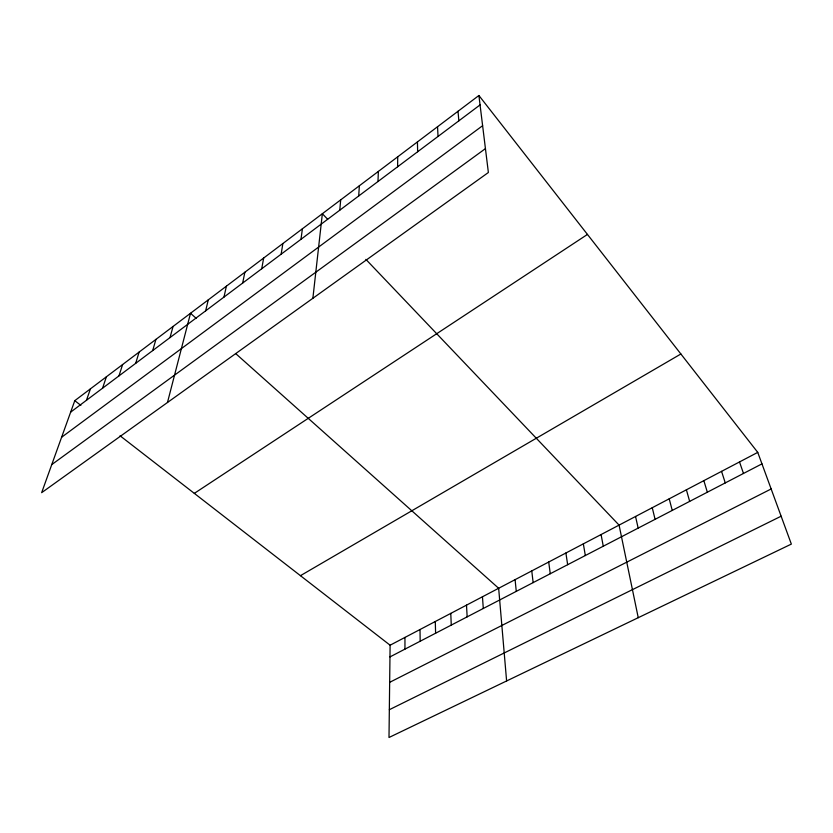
<?xml version="1.0" encoding="UTF-8"?>
<svg xmlns="http://www.w3.org/2000/svg" width="833" height="833" viewBox="0 0 833 833"><rect width="100%" height="100%" fill="white"/><g stroke="black" fill="none" stroke-linecap="round" stroke-linejoin="round"><path stroke-width="1.25" d="M397.622 166.777L397.716 156.812M120.056 435.774L390.104 645.211L389.001 737.497L791.35 544.095L757.749 452.381L478.902 95.503L74.783 400.663L41.65 492.678L488.377 172.504L478.902 95.503M377.984 181.521L378.359 171.431M358.7 195.984L359.356 185.78M339.77 210.187L340.687 199.868M312.875 298.287L322.361 213.717L327.64 219.246M300.973 239.31L302.41 228.773M281.148 254.18L282.856 243.548M261.718 268.757L263.676 258.032M242.663 283.064L244.86 272.235M223.973 297.089L226.399 286.177M205.647 310.844L208.292 299.849M167.475 402.495L190.518 313.27L196.203 318.352M170.005 337.584L173.066 326.453M152.678 350.589L155.938 339.385M135.675 363.355L139.121 352.078M118.973 375.881L122.607 364.552M102.574 388.188L106.385 376.808M86.465 400.267L90.443 388.844M70.649 412.148L480.058 104.916M61.611 437.252L482.619 125.7M51.761 464.595L485.431 148.628M194.318 493.375L587.452 234.427M300.442 575.676L680.884 353.994M390.104 645.211L757.749 452.381M389.959 656.914L761.966 463.866M389.657 682.342L771.16 488.971M389.334 709.706L781.135 516.21M74.783 400.663L80.853 405.379M235.677 353.577L498.655 588.275L506.61 680.957M365.885 259.386L619.075 525.113L638.245 617.69M739.517 461.94L743.484 473.467M721.555 471.363L725.272 482.911M703.854 480.651L707.342 492.22M686.402 489.804L689.662 501.393M669.211 498.821L672.252 510.431M652.26 507.714L655.082 519.334M635.548 516.47L638.161 528.112M601.072 534.557L603.269 546.229M583.339 543.855L585.328 555.538M565.888 553.008L567.658 564.701M548.697 562.025L550.269 573.729M531.766 570.907L533.141 582.621M515.086 579.653L516.273 591.368M458.025 111.268L458.848 120.837M482.463 596.772L483.286 608.486M466.501 605.133L467.157 616.857M437.544 126.741L438.043 136.445M450.778 613.38L451.267 625.104M435.284 621.512L435.607 633.236M417.437 141.912L417.645 151.752M420.009 629.529L420.176 641.243M404.953 637.422L404.953 649.136"/></g></svg>
